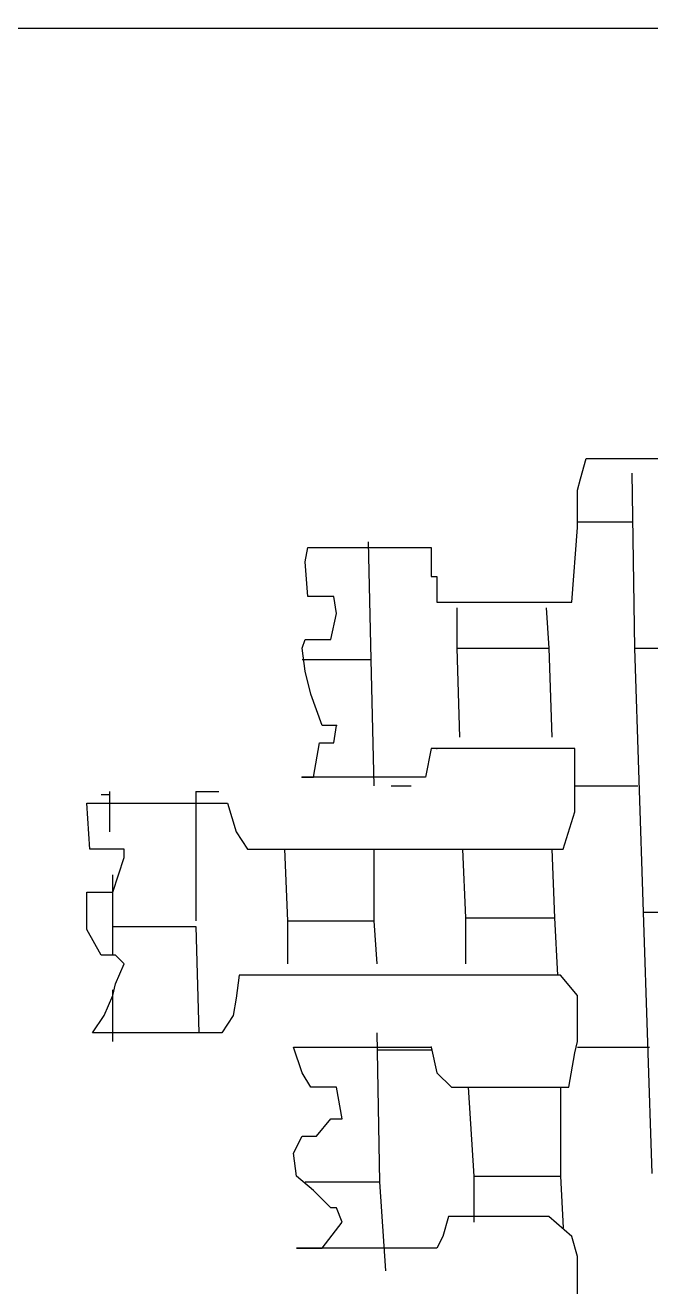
# Model space of a CAD drawing. Extents: x 747954 to 748544, y 4317181 to 4318208.
# Drawn here: x 747985.585 to 747987.765, y 4318037.795 to 4318042.19 of the extents above; entities that cross this region are included whole.
import ezdxf

# ---------------------------------------------------------------- set-up
doc = ezdxf.new("R2010")
doc.units = 0
doc.layers.get('0').update_dxf_attribs({"linetype": 'CONTINUOUS'})

msp = doc.modelspace()

# ---------------------------------------------------------------- linework, layer by layer
at = {"color": 0, "linetype": 'CONTINUOUS'}
for p, q in [((747985.45, 4318042.18), (747986.36, 4318042.18)), ((747985.45, 4318042.18), (747986.36, 4318042.18)), ((747986.36, 4318042.18), (747987.41, 4318042.18)), ((747986.36, 4318042.18), (747987.41, 4318042.18)), ((747987.41, 4318042.18), (747988.19, 4318042.18)), ((747987.41, 4318042.18), (747988.19, 4318042.18)), ((747987.52, 4318040.61), (747987.54, 4318040.68)), ((747987.52, 4318040.61), (747987.54, 4318040.68)), ((747987.54, 4318040.68), (747987.74, 4318040.68)), ((747987.54, 4318040.68), (747987.74, 4318040.68)), ((747987.74, 4318040.68), (747987.86, 4318040.68)), ((747987.74, 4318040.68), (747987.86, 4318040.68)), ((747987.51, 4318040.57), (747987.52, 4318040.61)), ((747987.51, 4318040.57), (747987.52, 4318040.61)), ((747987.71, 4318040.02), (747987.7, 4318040.63)), ((747987.71, 4318040.02), (747987.7, 4318040.63)), ((747987.51, 4318040.44), (747987.51, 4318040.57)), ((747987.51, 4318040.44), (747987.51, 4318040.57)), ((747987.49, 4318040.18), (747987.51, 4318040.44)), ((747987.49, 4318040.18), (747987.51, 4318040.44)), ((747987.51, 4318040.46), (747987.7, 4318040.46)), ((747987.51, 4318040.46), (747987.7, 4318040.46)), ((747986.78, 4318040.39), (747986.79, 4318039.98)), ((747986.78, 4318040.39), (747986.79, 4318039.98)), ((747986.56, 4318040.32), (747986.57, 4318040.37)), ((747986.56, 4318040.32), (747986.57, 4318040.37)), ((747986.57, 4318040.37), (747986.58, 4318040.37)), ((747986.57, 4318040.37), (747986.58, 4318040.37)), ((747986.58, 4318040.37), (747986.67, 4318040.37)), ((747986.58, 4318040.37), (747986.67, 4318040.37)), ((747986.67, 4318040.37), (747986.78, 4318040.37)), ((747986.67, 4318040.37), (747986.78, 4318040.37)), ((747986.78, 4318040.37), (747986.82, 4318040.37)), ((747986.78, 4318040.37), (747986.82, 4318040.37)), ((747986.82, 4318040.37), (747986.88, 4318040.37)), ((747986.82, 4318040.37), (747986.88, 4318040.37)), ((747986.88, 4318040.37), (747986.95, 4318040.37)), ((747986.88, 4318040.37), (747986.95, 4318040.37)), ((747986.95, 4318040.37), (747987, 4318040.37)), ((747986.95, 4318040.37), (747987, 4318040.37)), ((747987, 4318040.37), (747987, 4318040.33)), ((747987, 4318040.37), (747987, 4318040.33)), ((747986.57, 4318040.2), (747986.56, 4318040.32)), ((747986.57, 4318040.2), (747986.56, 4318040.32)), ((747987, 4318040.33), (747987, 4318040.27)), ((747987, 4318040.33), (747987, 4318040.27)), ((747987, 4318040.27), (747987.02, 4318040.27)), ((747987, 4318040.27), (747987.02, 4318040.27)), ((747987.02, 4318040.27), (747987.02, 4318040.18)), ((747987.02, 4318040.27), (747987.02, 4318040.18)), ((747986.61, 4318040.2), (747986.57, 4318040.2)), ((747986.61, 4318040.2), (747986.57, 4318040.2)), ((747986.66, 4318040.2), (747986.61, 4318040.2)), ((747986.66, 4318040.2), (747986.61, 4318040.2)), ((747986.67, 4318040.14), (747986.66, 4318040.2)), ((747986.67, 4318040.14), (747986.66, 4318040.2)), ((747987.02, 4318040.18), (747987.08, 4318040.18)), ((747987.02, 4318040.18), (747987.08, 4318040.18)), ((747987.08, 4318040.18), (747987.16, 4318040.18)), ((747987.08, 4318040.18), (747987.16, 4318040.18)), ((747987.16, 4318040.18), (747987.28, 4318040.18)), ((747987.16, 4318040.18), (747987.28, 4318040.18)), ((747987.28, 4318040.18), (747987.35, 4318040.18)), ((747987.28, 4318040.18), (747987.35, 4318040.18)), ((747987.35, 4318040.18), (747987.41, 4318040.18)), ((747987.35, 4318040.18), (747987.41, 4318040.18)), ((747987.41, 4318040.18), (747987.45, 4318040.18)), ((747987.41, 4318040.18), (747987.45, 4318040.18)), ((747987.45, 4318040.18), (747987.49, 4318040.18)), ((747987.45, 4318040.18), (747987.49, 4318040.18)), ((747986.65, 4318040.05), (747986.67, 4318040.14)), ((747986.65, 4318040.05), (747986.67, 4318040.14)), ((747987.09, 4318040.02), (747987.09, 4318040.16)), ((747987.09, 4318040.02), (747987.09, 4318040.16)), ((747987.4, 4318040.16), (747987.41, 4318040.02)), ((747987.4, 4318040.16), (747987.41, 4318040.02)), ((747986.55, 4318040.02), (747986.56, 4318040.05)), ((747986.55, 4318040.02), (747986.56, 4318040.05)), ((747986.56, 4318040.05), (747986.61, 4318040.05)), ((747986.56, 4318040.05), (747986.61, 4318040.05)), ((747986.61, 4318040.05), (747986.65, 4318040.05)), ((747986.61, 4318040.05), (747986.65, 4318040.05)), ((747986.56, 4318039.94), (747986.55, 4318040.02)), ((747986.56, 4318039.94), (747986.55, 4318040.02)), ((747986.58, 4318039.86), (747986.56, 4318039.94)), ((747986.58, 4318039.86), (747986.56, 4318039.94)), ((747986.62, 4318039.75), (747986.58, 4318039.86)), ((747986.62, 4318039.75), (747986.58, 4318039.86)), ((747986.67, 4318039.75), (747986.62, 4318039.75)), ((747986.67, 4318039.75), (747986.62, 4318039.75)), ((747986.66, 4318039.69), (747986.67, 4318039.75)), ((747986.66, 4318039.69), (747986.67, 4318039.75)), ((747986.59, 4318039.57), (747986.61, 4318039.69)), ((747986.59, 4318039.57), (747986.61, 4318039.69)), ((747986.61, 4318039.69), (747986.66, 4318039.69)), ((747986.61, 4318039.69), (747986.66, 4318039.69)), ((747987, 4318039.67), (747986.98, 4318039.57)), ((747987, 4318039.67), (747986.98, 4318039.57)), ((747987.02, 4318039.67), (747987, 4318039.67)), ((747987.02, 4318039.67), (747987, 4318039.67)), ((747987.08, 4318039.67), (747987.02, 4318039.67)), ((747987.08, 4318039.67), (747987.02, 4318039.67)), ((747987.15, 4318039.67), (747987.08, 4318039.67)), ((747987.15, 4318039.67), (747987.08, 4318039.67)), ((747987.24, 4318039.67), (747987.15, 4318039.67)), ((747987.24, 4318039.67), (747987.15, 4318039.67)), ((747987.31, 4318039.67), (747987.24, 4318039.67)), ((747987.31, 4318039.67), (747987.24, 4318039.67)), ((747987.4, 4318039.67), (747987.31, 4318039.67)), ((747987.4, 4318039.67), (747987.31, 4318039.67)), ((747987.46, 4318039.67), (747987.4, 4318039.67)), ((747987.46, 4318039.67), (747987.4, 4318039.67)), ((747987.5, 4318039.67), (747987.46, 4318039.67)), ((747987.5, 4318039.67), (747987.46, 4318039.67)), ((747987.5, 4318039.61), (747987.5, 4318039.67)), ((747987.5, 4318039.61), (747987.5, 4318039.67)), ((747987.5, 4318039.57), (747987.5, 4318039.61)), ((747987.5, 4318039.57), (747987.5, 4318039.61)), ((747986.59, 4318039.57), (747986.55, 4318039.57)), ((747986.55, 4318039.57), (747986.56, 4318039.57)), ((747986.59, 4318039.57), (747986.55, 4318039.57)), ((747986.55, 4318039.57), (747986.56, 4318039.57)), ((747986.56, 4318039.57), (747986.59, 4318039.57)), ((747986.56, 4318039.57), (747986.59, 4318039.57)), ((747986.66, 4318039.57), (747986.59, 4318039.57)), ((747986.66, 4318039.57), (747986.59, 4318039.57)), ((747986.71, 4318039.57), (747986.66, 4318039.57)), ((747986.71, 4318039.57), (747986.66, 4318039.57)), ((747986.79, 4318039.57), (747986.71, 4318039.57)), ((747986.79, 4318039.57), (747986.71, 4318039.57)), ((747986.82, 4318039.57), (747986.79, 4318039.57)), ((747986.82, 4318039.57), (747986.79, 4318039.57)), ((747986.84, 4318039.57), (747986.82, 4318039.57)), ((747986.84, 4318039.57), (747986.82, 4318039.57)), ((747986.87, 4318039.57), (747986.84, 4318039.57)), ((747986.87, 4318039.57), (747986.84, 4318039.57)), ((747986.92, 4318039.57), (747986.87, 4318039.57)), ((747986.92, 4318039.57), (747986.87, 4318039.57)), ((747986.98, 4318039.57), (747986.92, 4318039.57)), ((747986.98, 4318039.57), (747986.92, 4318039.57)), ((747987.5, 4318039.5), (747987.5, 4318039.57)), ((747987.5, 4318039.5), (747987.5, 4318039.57)), ((747985.85, 4318039.51), (747985.88, 4318039.51)), ((747985.85, 4318039.51), (747985.88, 4318039.51)), ((747985.88, 4318039.38), (747985.88, 4318039.52)), ((747985.88, 4318039.38), (747985.88, 4318039.52)), ((747986.18, 4318039.52), (747986.18, 4318039.07)), ((747986.18, 4318039.52), (747986.26, 4318039.52)), ((747986.18, 4318039.52), (747986.18, 4318039.07)), ((747986.18, 4318039.52), (747986.26, 4318039.52)), ((747986.86, 4318039.54), (747986.93, 4318039.54)), ((747986.86, 4318039.54), (747986.93, 4318039.54)), ((747987.5, 4318039.54), (747987.72, 4318039.54)), ((747987.5, 4318039.54), (747987.72, 4318039.54)), ((747985.81, 4318039.32), (747985.8, 4318039.48)), ((747985.8, 4318039.48), (747985.81, 4318039.48)), ((747985.81, 4318039.32), (747985.8, 4318039.48)), ((747985.8, 4318039.48), (747985.81, 4318039.48)), ((747985.81, 4318039.48), (747985.86, 4318039.48)), ((747985.81, 4318039.48), (747985.86, 4318039.48)), ((747985.86, 4318039.48), (747985.99, 4318039.48)), ((747985.86, 4318039.48), (747985.99, 4318039.48)), ((747985.99, 4318039.48), (747986.1, 4318039.48)), ((747985.99, 4318039.48), (747986.1, 4318039.48)), ((747986.1, 4318039.48), (747986.18, 4318039.48)), ((747986.1, 4318039.48), (747986.18, 4318039.48)), ((747986.18, 4318039.48), (747986.26, 4318039.48)), ((747986.18, 4318039.48), (747986.26, 4318039.48)), ((747986.26, 4318039.48), (747986.29, 4318039.48)), ((747986.26, 4318039.48), (747986.29, 4318039.48)), ((747986.29, 4318039.48), (747986.32, 4318039.38)), ((747986.29, 4318039.48), (747986.32, 4318039.38)), ((747987.5, 4318039.45), (747987.5, 4318039.5)), ((747987.5, 4318039.45), (747987.5, 4318039.5)), ((747987.46, 4318039.32), (747987.5, 4318039.45)), ((747987.46, 4318039.32), (747987.5, 4318039.45)), ((747986.32, 4318039.38), (747986.36, 4318039.32)), ((747986.32, 4318039.38), (747986.36, 4318039.32)), ((747985.88, 4318039.32), (747985.81, 4318039.32)), ((747985.88, 4318039.32), (747985.81, 4318039.32)), ((747985.93, 4318039.32), (747985.88, 4318039.32)), ((747985.93, 4318039.32), (747985.88, 4318039.32)), ((747985.89, 4318039.17), (747985.93, 4318039.29)), ((747985.89, 4318039.17), (747985.93, 4318039.29)), ((747985.93, 4318039.29), (747985.93, 4318039.32)), ((747985.93, 4318039.29), (747985.93, 4318039.32)), ((747986.36, 4318039.32), (747986.52, 4318039.32)), ((747986.36, 4318039.32), (747986.52, 4318039.32)), ((747986.5, 4318039.07), (747986.49, 4318039.32)), ((747986.5, 4318039.07), (747986.49, 4318039.32)), ((747986.52, 4318039.32), (747986.82, 4318039.32)), ((747986.52, 4318039.32), (747986.82, 4318039.32)), ((747986.8, 4318039.32), (747986.8, 4318039.07)), ((747986.8, 4318039.32), (747986.8, 4318039.07)), ((747986.82, 4318039.32), (747987.08, 4318039.32)), ((747986.82, 4318039.32), (747987.08, 4318039.32)), ((747987.08, 4318039.32), (747987.28, 4318039.32)), ((747987.08, 4318039.32), (747987.28, 4318039.32)), ((747987.12, 4318039.08), (747987.11, 4318039.32)), ((747987.12, 4318039.08), (747987.11, 4318039.32)), ((747987.28, 4318039.32), (747987.39, 4318039.32)), ((747987.28, 4318039.32), (747987.39, 4318039.32)), ((747987.39, 4318039.32), (747987.46, 4318039.32)), ((747987.39, 4318039.32), (747987.46, 4318039.32)), ((747987.42, 4318039.32), (747987.43, 4318039.08)), ((747987.42, 4318039.32), (747987.43, 4318039.08)), ((747985.89, 4318039.05), (747985.89, 4318039.23)), ((747985.89, 4318039.05), (747985.89, 4318039.23)), ((747985.8, 4318039.08), (747985.8, 4318039.17)), ((747985.8, 4318039.17), (747985.85, 4318039.17)), ((747985.8, 4318039.08), (747985.8, 4318039.17)), ((747985.8, 4318039.17), (747985.85, 4318039.17)), ((747985.85, 4318039.17), (747985.89, 4318039.17)), ((747985.85, 4318039.17), (747985.89, 4318039.17)), ((747985.8, 4318039.04), (747985.8, 4318039.08)), ((747985.8, 4318039.04), (747985.8, 4318039.08)), ((747985.85, 4318038.95), (747985.8, 4318039.04)), ((747985.85, 4318038.95), (747985.8, 4318039.04)), ((747985.9, 4318038.95), (747985.85, 4318038.95)), ((747985.9, 4318038.95), (747985.85, 4318038.95)), ((747985.93, 4318038.92), (747985.9, 4318038.95)), ((747985.93, 4318038.92), (747985.9, 4318038.95)), ((747985.9, 4318038.85), (747985.93, 4318038.92)), ((747985.9, 4318038.85), (747985.93, 4318038.92)), ((747985.89, 4318038.81), (747985.9, 4318038.85)), ((747985.89, 4318038.81), (747985.9, 4318038.85)), ((747986.33, 4318038.88), (747986.32, 4318038.8)), ((747986.33, 4318038.88), (747986.32, 4318038.8)), ((747986.36, 4318038.88), (747986.33, 4318038.88)), ((747986.36, 4318038.88), (747986.33, 4318038.88)), ((747986.42, 4318038.88), (747986.36, 4318038.88)), ((747986.42, 4318038.88), (747986.36, 4318038.88)), ((747986.47, 4318038.88), (747986.42, 4318038.88)), ((747986.47, 4318038.88), (747986.42, 4318038.88)), ((747986.59, 4318038.88), (747986.47, 4318038.88)), ((747986.59, 4318038.88), (747986.47, 4318038.88)), ((747986.78, 4318038.88), (747986.59, 4318038.88)), ((747986.78, 4318038.88), (747986.59, 4318038.88)), ((747987.06, 4318038.88), (747986.78, 4318038.88)), ((747987.06, 4318038.88), (747986.78, 4318038.88)), ((747987.31, 4318038.88), (747987.06, 4318038.88)), ((747987.31, 4318038.88), (747987.06, 4318038.88)), ((747987.45, 4318038.88), (747987.31, 4318038.88)), ((747987.45, 4318038.88), (747987.31, 4318038.88)), ((747987.51, 4318038.81), (747987.45, 4318038.88)), ((747987.51, 4318038.81), (747987.45, 4318038.88)), ((747985.86, 4318038.74), (747985.89, 4318038.81)), ((747985.86, 4318038.74), (747985.89, 4318038.81)), ((747985.89, 4318038.65), (747985.89, 4318038.83)), ((747985.89, 4318038.65), (747985.89, 4318038.83)), ((747987.51, 4318038.65), (747987.51, 4318038.81)), ((747987.51, 4318038.65), (747987.51, 4318038.81)), ((747986.32, 4318038.8), (747986.31, 4318038.74)), ((747986.32, 4318038.8), (747986.31, 4318038.74)), ((747985.82, 4318038.68), (747985.86, 4318038.74)), ((747985.82, 4318038.68), (747985.86, 4318038.74)), ((747986.31, 4318038.74), (747986.27, 4318038.68)), ((747986.31, 4318038.74), (747986.27, 4318038.68)), ((747985.9, 4318038.68), (747985.82, 4318038.68)), ((747985.9, 4318038.68), (747985.82, 4318038.68)), ((747985.97, 4318038.68), (747985.9, 4318038.68)), ((747985.97, 4318038.68), (747985.9, 4318038.68)), ((747986.05, 4318038.68), (747985.97, 4318038.68)), ((747986.05, 4318038.68), (747985.97, 4318038.68)), ((747986.13, 4318038.68), (747986.05, 4318038.68)), ((747986.13, 4318038.68), (747986.05, 4318038.68)), ((747986.21, 4318038.68), (747986.13, 4318038.68)), ((747986.21, 4318038.68), (747986.13, 4318038.68)), ((747986.27, 4318038.68), (747986.21, 4318038.68)), ((747986.27, 4318038.68), (747986.21, 4318038.68)), ((747986.81, 4318038.68), (747986.82, 4318038.16)), ((747986.81, 4318038.68), (747986.82, 4318038.16)), ((747986.55, 4318038.54), (747986.52, 4318038.63)), ((747986.52, 4318038.63), (747986.53, 4318038.63)), ((747986.55, 4318038.54), (747986.52, 4318038.63)), ((747986.52, 4318038.63), (747986.53, 4318038.63)), ((747986.53, 4318038.63), (747986.66, 4318038.63)), ((747986.53, 4318038.63), (747986.66, 4318038.63)), ((747986.66, 4318038.63), (747986.8, 4318038.63)), ((747986.66, 4318038.63), (747986.8, 4318038.63)), ((747986.8, 4318038.63), (747986.95, 4318038.63)), ((747986.8, 4318038.63), (747986.95, 4318038.63)), ((747986.95, 4318038.63), (747987, 4318038.63)), ((747986.95, 4318038.63), (747987, 4318038.63)), ((747987, 4318038.63), (747987.02, 4318038.54)), ((747987, 4318038.63), (747987.02, 4318038.54)), ((747987.5, 4318038.61), (747987.51, 4318038.65)), ((747987.5, 4318038.61), (747987.51, 4318038.65)), ((747987.51, 4318038.63), (747987.76, 4318038.63)), ((747987.51, 4318038.63), (747987.76, 4318038.63)), ((747986.81, 4318038.62), (747987, 4318038.62)), ((747986.81, 4318038.62), (747987, 4318038.62)), ((747987.48, 4318038.49), (747987.5, 4318038.61)), ((747987.48, 4318038.49), (747987.5, 4318038.61)), ((747986.58, 4318038.49), (747986.55, 4318038.54)), ((747986.58, 4318038.49), (747986.55, 4318038.54)), ((747987.02, 4318038.54), (747987.07, 4318038.49)), ((747987.02, 4318038.54), (747987.07, 4318038.49)), ((747986.67, 4318038.49), (747986.58, 4318038.49)), ((747986.67, 4318038.49), (747986.58, 4318038.49)), ((747986.69, 4318038.38), (747986.67, 4318038.49)), ((747986.69, 4318038.38), (747986.67, 4318038.49)), ((747987.07, 4318038.49), (747987.17, 4318038.49)), ((747987.07, 4318038.49), (747987.17, 4318038.49)), ((747987.15, 4318038.18), (747987.13, 4318038.49)), ((747987.15, 4318038.18), (747987.13, 4318038.49)), ((747987.17, 4318038.49), (747987.28, 4318038.49)), ((747987.17, 4318038.49), (747987.28, 4318038.49)), ((747987.28, 4318038.49), (747987.39, 4318038.49)), ((747987.28, 4318038.49), (747987.39, 4318038.49)), ((747987.39, 4318038.49), (747987.48, 4318038.49)), ((747987.39, 4318038.49), (747987.48, 4318038.49)), ((747987.45, 4318038.49), (747987.45, 4318038.18)), ((747987.45, 4318038.49), (747987.45, 4318038.18)), ((747986.6, 4318038.32), (747986.65, 4318038.38)), ((747986.6, 4318038.32), (747986.65, 4318038.38)), ((747986.65, 4318038.38), (747986.69, 4318038.38)), ((747986.65, 4318038.38), (747986.69, 4318038.38)), ((747986.52, 4318038.26), (747986.55, 4318038.32)), ((747986.52, 4318038.26), (747986.55, 4318038.32)), ((747986.55, 4318038.32), (747986.6, 4318038.32)), ((747986.55, 4318038.32), (747986.6, 4318038.32)), ((747986.53, 4318038.18), (747986.52, 4318038.26)), ((747986.53, 4318038.18), (747986.52, 4318038.26)), ((747986.59, 4318038.13), (747986.53, 4318038.18)), ((747986.59, 4318038.13), (747986.53, 4318038.18)), ((747986.65, 4318038.07), (747986.59, 4318038.13)), ((747986.65, 4318038.07), (747986.59, 4318038.13)), ((747986.67, 4318038.07), (747986.65, 4318038.07)), ((747986.67, 4318038.07), (747986.65, 4318038.07)), ((747986.69, 4318038.02), (747986.67, 4318038.07)), ((747986.69, 4318038.02), (747986.67, 4318038.07)), ((747986.62, 4318037.93), (747986.69, 4318038.02)), ((747986.62, 4318037.93), (747986.69, 4318038.02)), ((747987.06, 4318038.04), (747987.04, 4318037.97)), ((747987.06, 4318038.04), (747987.04, 4318037.97)), ((747987.12, 4318038.04), (747987.06, 4318038.04)), ((747987.12, 4318038.04), (747987.06, 4318038.04)), ((747987.25, 4318038.04), (747987.12, 4318038.04)), ((747987.25, 4318038.04), (747987.12, 4318038.04)), ((747987.41, 4318038.04), (747987.25, 4318038.04)), ((747987.41, 4318038.04), (747987.25, 4318038.04)), ((747987.49, 4318037.97), (747987.41, 4318038.04)), ((747987.49, 4318037.97), (747987.41, 4318038.04)), ((747987.04, 4318037.97), (747987.02, 4318037.93)), ((747987.04, 4318037.97), (747987.02, 4318037.93)), ((747987.51, 4318037.9), (747987.49, 4318037.97)), ((747987.51, 4318037.9), (747987.49, 4318037.97)), ((747986.56, 4318037.93), (747986.53, 4318037.93)), ((747986.53, 4318037.93), (747986.57, 4318037.93)), ((747986.56, 4318037.93), (747986.53, 4318037.93)), ((747986.53, 4318037.93), (747986.57, 4318037.93)), ((747986.6, 4318037.93), (747986.56, 4318037.93)), ((747986.6, 4318037.93), (747986.56, 4318037.93)), ((747986.57, 4318037.93), (747986.62, 4318037.93)), ((747986.57, 4318037.93), (747986.62, 4318037.93)), ((747986.75, 4318037.93), (747986.6, 4318037.93)), ((747986.75, 4318037.93), (747986.6, 4318037.93)), ((747986.88, 4318037.93), (747986.75, 4318037.93)), ((747986.88, 4318037.93), (747986.75, 4318037.93)), ((747986.99, 4318037.93), (747986.88, 4318037.93)), ((747986.99, 4318037.93), (747986.88, 4318037.93)), ((747987.02, 4318037.93), (747986.99, 4318037.93)), ((747987.02, 4318037.93), (747986.99, 4318037.93)), ((747987.51, 4318037.56), (747987.51, 4318037.9)), ((747987.51, 4318037.56), (747987.51, 4318037.9))]:
    msp.add_line(p, q, dxfattribs=at)
for points in [[(747987.1, 4318039.71), (747987.09, 4318040.02), (747987.41, 4318040.02), (747987.42, 4318039.71)], [(747987.1, 4318039.71), (747987.09, 4318040.02), (747987.41, 4318040.02), (747987.42, 4318039.71)], [(747987.74, 4318039.1), (747987.71, 4318040.02), (747988.04, 4318040.02), (747988.05, 4318039.1)], [(747987.74, 4318039.1), (747987.71, 4318040.02), (747988.04, 4318040.02), (747988.05, 4318039.1)], [(747986.55, 4318039.98), (747986.79, 4318039.98), (747986.8, 4318039.54)], [(747986.55, 4318039.98), (747986.79, 4318039.98), (747986.8, 4318039.54)], [(747986.5, 4318038.92), (747986.5, 4318039.07), (747986.8, 4318039.07), (747986.81, 4318038.92)], [(747986.5, 4318038.92), (747986.5, 4318039.07), (747986.8, 4318039.07), (747986.81, 4318038.92)], [(747987.12, 4318038.92), (747987.12, 4318039.08), (747987.43, 4318039.08), (747987.44, 4318038.88)], [(747987.12, 4318038.92), (747987.12, 4318039.08), (747987.43, 4318039.08), (747987.44, 4318038.88)], [(747987.77, 4318038.19), (747987.74, 4318039.1), (747988.05, 4318039.1), (747988.07, 4318038.19)], [(747987.77, 4318038.19), (747987.74, 4318039.1), (747988.05, 4318039.1), (747988.07, 4318038.19)], [(747985.89, 4318038.95), (747985.89, 4318039.05), (747986.18, 4318039.05), (747986.19, 4318038.68)], [(747985.89, 4318038.95), (747985.89, 4318039.05), (747986.18, 4318039.05), (747986.19, 4318038.68)], [(747986.56, 4318038.16), (747986.82, 4318038.16), (747986.84, 4318037.85)], [(747986.56, 4318038.16), (747986.82, 4318038.16), (747986.84, 4318037.85)], [(747987.15, 4318038.02), (747987.15, 4318038.18), (747987.45, 4318038.18), (747987.46, 4318038)], [(747987.15, 4318038.02), (747987.15, 4318038.18), (747987.45, 4318038.18), (747987.46, 4318038)]]:
    msp.add_lwpolyline(points, dxfattribs=at)
for p in [(747986.67, 4318039.75), (747986.67, 4318039.75), (747987.02, 4318039.67), (747987.02, 4318039.67), (747986.55, 4318039.57), (747986.55, 4318039.57), (747987, 4318038.63), (747987, 4318038.63)]:
    msp.add_point(p, dxfattribs=at)

# ---------------------------------------------------------------- meshes
mesh = msp.add_polyface(dxfattribs=at)
corners = [(747954.5, 4317181), (747954.5, 4317181), (747954.5, 4317371.9618), (748262.5, 4317181), (747954.5, 4317546.4935), (748544, 4317181), (747954.5, 4318207.5), (748544, 4317842.0065), (748544, 4318207.5)]
mesh.append_faces([[corners[k] for k in face] for face in [(0, 1, 3, 2), (2, 3, 5, 4), (4, 5, 7, 6), (6, 7, 8, 8)]], dxfattribs={"vtx0": -1, "vtx2": -1, "color": 0})
mesh = msp.add_polyface(dxfattribs=at)
corners = [(747964.5, 4318021), (747964.5, 4318021), (747964.5, 4318195.2713), (748245.58, 4318021), (747964.5, 4318201.5), (748245.58, 4318027.2287), (748245.58, 4318201.5)]
mesh.append_faces([[corners[k] for k in face] for face in [(0, 1, 3, 2), (2, 3, 5, 4), (4, 5, 6, 6)]], dxfattribs={"vtx0": -1, "vtx2": -1, "color": 0})

doc.saveas('drawing.dxf')
